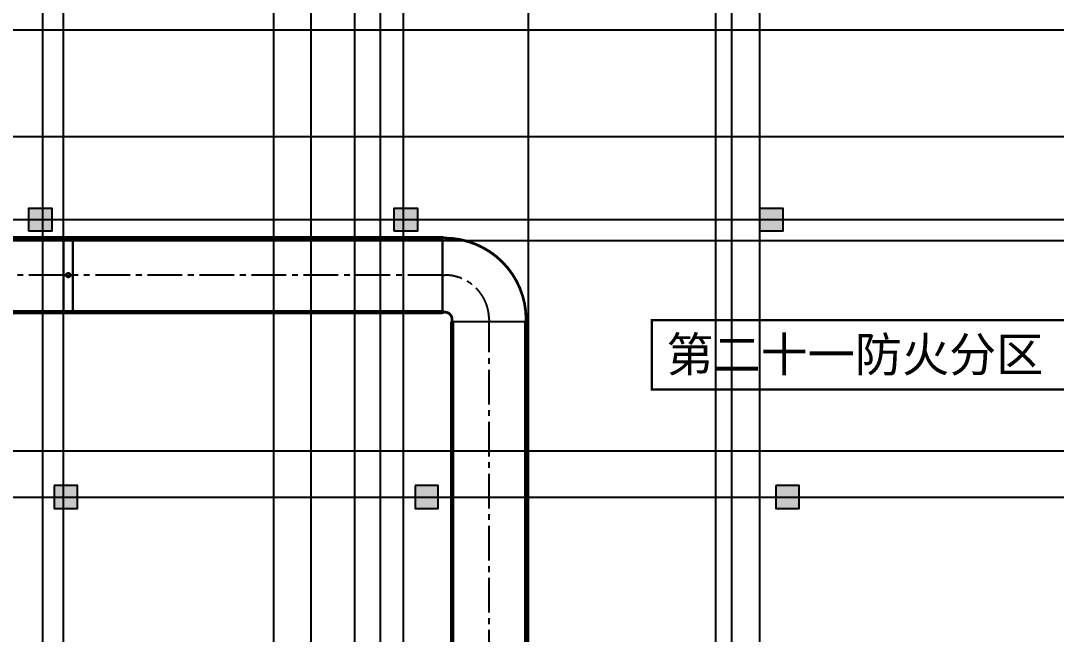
# Model space of a CAD drawing. Extents: x 369444 to 684549, y -549309 to 575337.
# Drawn here: x 482899 to 505285, y 84140 to 97407 of the extents above; entities that cross this region are included whole.
import ezdxf

# ---------------------------------------------------------------- set-up
doc = ezdxf.new("R2010")
doc.units = 0
doc.header["$LTSCALE"] = 1000
doc.header["$MEASUREMENT"] = 0
doc.linetypes.add('CENTER2', pattern=[1.125, 0.75, -0.125, 0.125, -0.125])
for name, color, linetype in [('COLUMN', 9, 'Continuous'), ('DOTE', 1, 'Continuous'), ('DUCT-排烟中心线', 5, 'CENTER2'), ('DUCT-排烟法兰', 4, 'Continuous'), ('DUCT-排烟管', 2, 'Continuous'), ('DUCT-排烟管端线', 4, 'Continuous'), ('DUCT-排烟阀门', 7, 'Continuous'), ('防火分区线', 7, 'Continuous'), ('风管标注', 3, 'Continuous')]:
    doc.layers.add(name, color=color, linetype=linetype)
doc.styles.add('-黑体', font='simhei.ttf')

# ---------------------------------------------------------------- blocks, each defined once
blk = doc.blocks.new('column500')
h = blk.add_hatch(color=0)
h.dxf.hatch_style = 1
h.paths.add_polyline_path([(-216381, -381440), (-215881, -381440), (-215881, -380940), (-216381, -380940)])
at = {"color": 0}
blk.add_lwpolyline([(-216381, -381440), (-215881, -381440), (-215881, -380940), (-216381, -380940)], close=True, dxfattribs=at)
blk = doc.blocks.new('N-风管')
at = {"layer": 'DUCT-排烟中心线', "color": 0}
for p, q in [((38489319783.880524, 3905186380.368301), (38489303573.063553, 3905186380.368649)), ((38489327970.478554, 3905186380.368153), (38489319984.280518, 3905186380.368297)), ((38489327970.578552, 3905186380.368151), (38489328020.578552, 3905186380.368152)), ((38489328980.578568, 3905185420.373412), (38489328980.578842, 3905185370.373412)), ((38489328980.667877, 3905174585.50429), (38489328980.578842, 3905185370.373412))]:
    blk.add_line(p, q, dxfattribs=at)
blk.add_arc((38489328020.578583, 3905185420.368162), 959.99999, 0.0003133065, 90.0000013607, dxfattribs=at)
at = {"layer": 'DUCT-排烟法兰', "color": 0}
for p, q in [((38489319783.980522, 3905187220.368301), (38489319783.980522, 3905185540.368301)), ((38489319984.180519, 3905187220.368297), (38489319984.180519, 3905185540.368297)), ((38489327970.478554, 3905187220.368155), (38489327970.478554, 3905185540.368155))]:
    blk.add_line(p, q, dxfattribs=at)
at = {"layer": 'DUCT-排烟管', "color": 0}
for points, const_width in [([(38489319783.880539, 3905187180.368301), (38489303573.063568, 3905187180.368649)], 90), ([(38489319784.080544, 3905187180.368298), (38489319984.080544, 3905187180.368294)], 90), ([(38489327970.478569, 3905187180.368153), (38489319984.280533, 3905187180.368297)], 90), ([(38489327970.578529, 3905187180.368151), (38489328020.578529, 3905187180.368152)], 60), ([(38489303573.063538, 3905185580.368649), (38489319783.880508, 3905185580.368301)], 90), ([(38489319984.080513, 3905185580.368294), (38489319784.080513, 3905185580.368298)], 90), ([(38489319984.280502, 3905185580.368297), (38489327970.478539, 3905185580.368153)], 90), ([(38489328020.578583, 3905185580.368152), (38489327970.578583, 3905185580.368151)], 60), ([(38489328180.578842, 3905185370.366807), (38489328180.667877, 3905174585.497685)], 90), ([(38489328180.578842, 3905185370.36903), (38489328180.578568, 3905185420.36903)], 60), ([(38489329780.667877, 3905174585.510894), (38489329780.578842, 3905185370.380016)], 90), ([(38489329780.578568, 3905185420.377793), (38489329780.578842, 3905185370.377793)], 60)]:
    blk.add_lwpolyline(points, dxfattribs=dict(at, const_width=const_width))
at = {"layer": 'DUCT-排烟管', "color": 0, "extrusion": (0, 0, -1), "const_width": 60}
for points in [[(-38489328020.578529, 3905187180.368152, 0.4142119668), (-38489329780.578568, 3905185420.377793)], [(-38489328020.578583, 3905185580.368152, 0.4142119912), (-38489328180.578568, 3905185420.36903)]]:
    blk.add_lwpolyline(points, format="xyb", dxfattribs=at)
at = {"layer": 'DUCT-排烟管端线', "color": 0}
for p, q in [((38489319783.880508, 3905185580.368301), (38489319783.880539, 3905187180.368301)), ((38489319784.080513, 3905185580.368298), (38489319784.080544, 3905187180.368298)), ((38489319984.080513, 3905185580.368294), (38489319984.080544, 3905187180.368294)), ((38489319984.280533, 3905187180.368297), (38489319984.280502, 3905185580.368297)), ((38489327970.478539, 3905185580.368153), (38489327970.478569, 3905187180.368153)), ((38489327970.578529, 3905187180.368151), (38489327970.578583, 3905185580.368151)), ((38489329780.578842, 3905185370.380016), (38489328180.578842, 3905185370.366807)), ((38489329780.578842, 3905185370.377793), (38489328180.578842, 3905185370.36903))]:
    blk.add_line(p, q, dxfattribs=at)
at = {"layer": 'DUCT-排烟阀门', "color": 0}
for p, q in [((38489319796.580521, 3905186380.368298), (38489319971.580521, 3905186380.368294)), ((38489319834.080521, 3905186380.368297), (38489319834.474777, 3905186386.634958)), ((38489319834.474777, 3905186374.101635), (38489319834.080521, 3905186380.368297)), ((38489319834.474777, 3905186386.634958), (38489319835.65136, 3905186392.802791)), ((38489319835.65136, 3905186367.933802), (38489319834.474777, 3905186374.101635)), ((38489319835.65136, 3905186392.802791), (38489319837.591698, 3905186398.774524)), ((38489319837.591698, 3905186361.962069), (38489319835.65136, 3905186367.933802)), ((38489319837.591698, 3905186398.774524), (38489319840.265182, 3905186404.45598)), ((38489319840.26519, 3905186356.280613), (38489319837.591698, 3905186361.962069)), ((38489319840.265182, 3905186404.45598), (38489319843.629669, 3905186409.757559)), ((38489319843.629669, 3905186350.979034), (38489319840.26519, 3905186356.280613)), ((38489319843.629669, 3905186409.757559), (38489319847.632088, 3905186414.595652)), ((38489319847.632088, 3905186346.140941), (38489319843.629669, 3905186350.979034)), ((38489319847.632088, 3905186414.595652), (38489319852.20932, 3905186418.893959)), ((38489319852.20932, 3905186341.842634), (38489319847.632088, 3905186346.140941)), ((38489319852.20932, 3905186418.893959), (38489319857.289177, 3905186422.584692)), ((38489319857.289177, 3905186338.1519), (38489319852.20932, 3905186341.842634)), ((38489319857.289177, 3905186422.584692), (38489319862.791557, 3905186425.609649)), ((38489319862.791557, 3905186335.126944), (38489319857.289177, 3905186338.1519)), ((38489319862.791557, 3905186425.609649), (38489319868.629669, 3905186427.921122)), ((38489319868.629669, 3905186332.81547), (38489319862.791557, 3905186335.126944)), ((38489319868.629669, 3905186427.921122), (38489319874.711456, 3905186429.482658)), ((38489319874.711456, 3905186331.253933), (38489319868.629669, 3905186332.81547)), ((38489319874.711456, 3905186429.482658), (38489319880.940987, 3905186430.269632)), ((38489319880.940987, 3905186330.466959), (38489319874.711456, 3905186331.253933)), ((38489319880.940987, 3905186430.269632), (38489319887.220047, 3905186430.269632)), ((38489319887.220047, 3905186330.466959), (38489319880.940987, 3905186330.466959)), ((38489319887.220047, 3905186430.269632), (38489319893.449577, 3905186429.482658)), ((38489319893.449577, 3905186331.253933), (38489319887.220047, 3905186330.466959)), ((38489319893.449577, 3905186429.482658), (38489319899.531372, 3905186427.921121)), ((38489319899.531372, 3905186332.81547), (38489319893.449577, 3905186331.253933)), ((38489319899.531372, 3905186427.921121), (38489319905.369476, 3905186425.609648)), ((38489319905.369476, 3905186335.126943), (38489319899.531372, 3905186332.81547)), ((38489319905.369476, 3905186425.609648), (38489319910.871857, 3905186422.584692)), ((38489319910.871857, 3905186338.151899), (38489319905.369476, 3905186335.126943)), ((38489319910.871857, 3905186422.584692), (38489319915.951721, 3905186418.893957)), ((38489319915.951721, 3905186341.842633), (38489319910.871857, 3905186338.151899)), ((38489319915.951721, 3905186418.893957), (38489319920.528954, 3905186414.59565)), ((38489319920.528954, 3905186346.14094), (38489319915.951721, 3905186341.842633)), ((38489319920.528954, 3905186414.59565), (38489319924.531372, 3905186409.757557)), ((38489319924.531372, 3905186350.979033), (38489319920.528954, 3905186346.14094)), ((38489319924.531372, 3905186409.757557), (38489319927.895851, 3905186404.455978)), ((38489319927.895859, 3905186356.280611), (38489319924.531372, 3905186350.979033)), ((38489319927.895851, 3905186404.455978), (38489319930.569344, 3905186398.774522)), ((38489319930.569344, 3905186361.962067), (38489319927.895859, 3905186356.280611)), ((38489319930.569344, 3905186398.774522), (38489319932.509682, 3905186392.802789)), ((38489319932.509682, 3905186367.9338), (38489319930.569344, 3905186361.962067)), ((38489319932.509682, 3905186392.802789), (38489319933.686256, 3905186386.634956)), ((38489319933.686256, 3905186374.101633), (38489319932.509682, 3905186367.9338)), ((38489319933.686256, 3905186386.634956), (38489319934.080521, 3905186380.368295)), ((38489319934.080521, 3905186380.368295), (38489319933.686256, 3905186374.101633))]:
    blk.add_line(p, q, dxfattribs=at)

msp = doc.modelspace()

# ---------------------------------------------------------------- linework, layer by layer
at = {"layer": 'DOTE', "color": 8}
for p, q in [((483374.5, 59364.2), (483374.5, 476704.8)), ((489174.5, 59364.2), (489174.5, 476704.8)), ((490124.5, 59364.2), (490124.5, 476704.8)), ((490674.5, 59364.2), (490674.5, 476704.8)), ((491174.5, 59364.2), (491174.5, 476704.8)), ((497924.5, 59364.2), (497924.5, 476704.8)), ((498874.5, 59364.2), (498874.5, 476704.8)), ((483824.5, 59364.2), (483824.5, 261807)), ((488374.5, 59364.2), (488374.5, 261807)), ((493874.5, 59364.2), (493874.5, 261807)), ((498274.5, 59364.2), (498274.5, 261807))]:
    msp.add_line(p, q, dxfattribs=at)
at = {"layer": 'DOTE', "color": 8, "lineweight": -2}
for p, q in [((377844.4, 97207), (624570.9, 97207)), ((377844.4, 94907), (624570.9, 94907)), ((377844.4, 93107), (624570.9, 93107)), ((377844.4, 92657), (624570.9, 92657)), ((377844.4, 88107), (624570.9, 88107)), ((377844.4, 87107), (624570.9, 87107))]:
    msp.add_line(p, q, dxfattribs=at)
at = {"layer": '防火分区线', "color": 3, "const_width": 50}
msp.add_lwpolyline([(505737.3, 90932.3), (496539.5, 90932.3), (496539.5, 89433.1), (505737.3, 89433.1)], close=True, dxfattribs=at)

# ---------------------------------------------------------------- block references
at = {"layer": 'COLUMN', "color": 8, "xscale": -1, "rotation": 270}
for p in [(864514.4, 309237.9), (872414.4, 309237.9), (880314.4, 309237.9)]:
    msp.add_blockref('column500', p, dxfattribs=at)
at = {"layer": 'COLUMN', "color": 8, "rotation": 270}
for p in [(865064.4, -129023.9), (872864.4, -129023.9), (880664.4, -129023.9)]:
    msp.add_blockref('column500', p, dxfattribs=at)
at = {"layer": '风管标注', "color": 8}
msp.add_blockref('N-风管', (-38488835956.2, -3905094473.4), dxfattribs=at)

# ---------------------------------------------------------------- texts
at = {"layer": '防火分区线', "style": '-黑体'}
msp.add_text('第二十一防火分区', height=746.84, dxfattribs=at).set_placement((496855.6, 89817.9))

doc.saveas('drawing.dxf')
